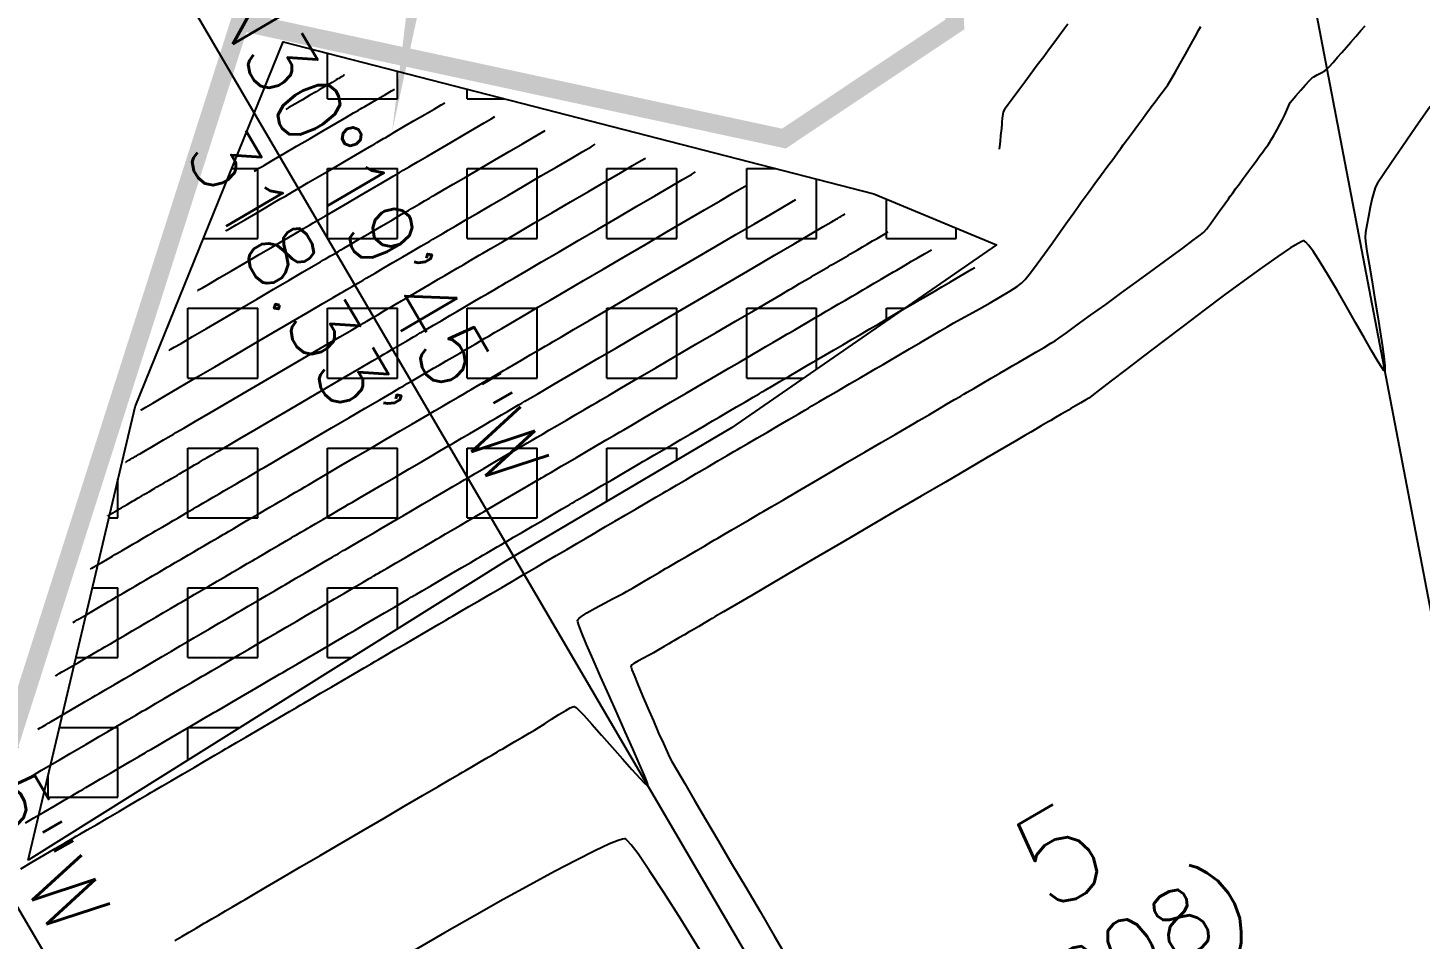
# Model space of a CAD drawing. Header units: feet. Extents: x 23 to 2149517, y -26 to 355304.
# Drawn here: x 2137437.8 to 2137587.3, y 341174.8 to 341272.6 of the extents above; entities that cross this region are included whole.
import ezdxf

# ---------------------------------------------------------------- set-up
doc = ezdxf.new("R2010")
doc.units = ezdxf.units.FT
doc.header["$MEASUREMENT"] = 0
for name, color, linetype in [('A-EC-CURLEX-MATTING', 6, 'Continuous'), ('A-EC-SILT-FENCE', 4, 'SILT_FENCE'), ('A-EC-TXT', 7, 'Continuous'), ('C-TOPO-MAJR-N', 7, 'Continuous'), ('C-TOPO-MINR-N', 2, 'Continuous'), ('xhpc023-pt$0$A-ADDRESS-N', 6, 'Continuous'), ('xhpc023-pt$0$V-LOT-NO', 6, 'Continuous'), ('xhpc023-pt$0$V-PROP-SUBD-N', 7, 'Continuous'), ('xhpc023-pt$0$V-SUBD-TEXT-N', 2, 'Continuous')]:
    doc.layers.add(name, color=color, linetype=linetype)
doc.styles.get("Standard").update_dxf_attribs({"font": 'arial.ttf'})
doc.styles.add('xhpc023-pt$0$L100', font='simplex', dxfattribs={"height": 10})
doc.styles.add('xhpc023-pt$0$L70', font='simplex.shx', dxfattribs={"height": 7})
doc.linetypes.add('SILT_FENCE', pattern='A,0.5,-0.1,["SF",Standard,S=0.1,R=0,X=-0.1,Y=-0.05],-0.1', length=0.7)

# ---------------------------------------------------------------- blocks, each defined once
blk = doc.blocks.new('xhpc023-pt')
at = {"layer": 'xhpc023-pt$0$V-PROP-SUBD-N', "flags": 128}
for points in [[(2137518.561439743, 341574.9149130452), (2137600.893343006, 341144.8745268419)], [(2137551.710368871, 341110.3717389883), (2137390.962518955, 341385.1378512794)], [(2137495.606342474, 341077.5489081834), (2137352.777196661, 341321.6866004607)]]:
    blk.add_lwpolyline(points, dxfattribs=at)
at = {"layer": 'xhpc023-pt$0$A-ADDRESS-N', "insert": (2137554.417244638, 341171.0281645079), "char_height": 7, "width": 77.18520028656349, "attachment_point": 5, "rotation": 30.329137066513166, "style": 'xhpc023-pt$0$L70'}
blk.add_mtext('(2808)', dxfattribs=at)
at = {"layer": 'xhpc023-pt$0$V-LOT-NO', "insert": (2137548.554694894, 341183.8320966163, 572.8), "char_height": 10, "width": 34.01157181197777, "attachment_point": 5, "rotation": 30.329137066419232, "style": 'xhpc023-pt$0$L100'}
blk.add_mtext('5', dxfattribs=at)
at = {"layer": 'xhpc023-pt$0$V-SUBD-TEXT-N', "char_height": 7, "style": 'xhpc023-pt$0$L70'}
for s, insert, attachment_point, rotation in [('N30°19\'45"W', (2137472.57126456, 341249.109693194), 8, 300.3291370663251), ("318.33'", (2137469.5675206, 341247.3523972185), 2, 300.3291370663251), ('N30°19\'45"W', (2137425.426590215, 341200.9726523823), 8, 300.32913706630546)]:
    blk.add_mtext(s, dxfattribs=dict(at, insert=insert, attachment_point=attachment_point, rotation=rotation))

msp = doc.modelspace()

# ---------------------------------------------------------------- block references
at = {"layer": 'A-EC-CURLEX-MATTING'}
msp.add_blockref('xhpc023-pt', (0, 0), dxfattribs=at)

# ---------------------------------------------------------------- next in the draw order: hatches: boundary and pattern name
h = msp.add_hatch(dxfattribs=at)
h.set_pattern_fill('SQUARE', color=256, scale=60)
h.set_pattern_definition([(0, (0, 0), (0, 7.5), [7.5, -7.5]), (90, (0, 0), (-7.5, 4.592425496802575e-16), [7.5, -7.5])])
h.paths.add_polyline_path([(2137437.867995709, 341183.2668764219), (2137449.338750076, 341231.9362686945), (2137465.246269579, 341271.1089279907), (2137528.661091875, 341254.7964049312), (2137541.834070489, 341249.337855543), (2137513.376014432, 341229.6808481764), (2137489.17377446, 341215.3838093079)])

# ---------------------------------------------------------------- next in the draw order: linework, layer by layer
at = {"layer": 'A-EC-CURLEX-MATTING', "elevation": 569.6024340149015}
msp.add_lwpolyline([(2137437.867995709, 341183.2668764219), (2137449.338750076, 341231.9362686945), (2137465.246269579, 341271.1089279907), (2137528.661091875, 341254.7964049312), (2137541.834070489, 341249.337855543), (2137513.376014432, 341229.6808481764), (2137489.17377446, 341215.3838093079), (2137437.867995709, 341183.2668764219)], close=True, dxfattribs=at)
at = {"layer": 'A-EC-SILT-FENCE', "const_width": 2}
msp.add_lwpolyline([(2137248.976618717, 341144.5964798926), (2137292.356052416, 341132.9329123736), (2137292.356052416, 341132.9329123736), (2137330.633848711, 341134.9917909989), (2137433.554386569, 341188.5273212206), (2137460.615833738, 341273.3117653459), (2137518.999645151, 341260.7291873671), (2137537.345599925, 341272.9792755225), (2137536.912802249, 341290.329185467), (2137558.774163058, 341315.2591956157), (2137600.42164692, 341321.0855180783), (2137667.661490071, 341320.361607374), (2137690.904571754, 341279.6458281018)], dxfattribs=at)
at = {"layer": 'A-EC-TXT'}
for points in [[(2137486.224699968, 341317.9117658433, 552), (2137476.940241838, 341261.5049250302, 552), (2137484.224699968, 341321.3758674585, 552), (2137476.940241838, 341261.5049250302, 552)], [(2137486.224699968, 341317.9117658433, 552), (2137476.940241838, 341261.5049250302, 552), (2137489.688801583, 341319.9117658434, 552), (2137476.940241838, 341261.5049250302, 552)]]:
    msp.add_solid(points, dxfattribs=at)
at = {"layer": 'C-TOPO-MAJR-N', "color": 7, "linetype": 'Continuous', "lineweight": -3}
for points, elevation in [([(2137437.074681153, 341182.3332803773), (2137438.275091948, 341183.0355629565), (2137439.542978998, 341183.7773215204), (2137440.765138219, 341184.4923276941), (2137441.828365526, 341185.1143531023), (2137442.619456834, 341185.5771693701), (2137443.025208059, 341185.8145481222), (2137443.421293317, 341186.0462719435), (2137444.188219708, 341186.494950884), (2137445.220032622, 341187.0985977669), (2137446.410777451, 341187.7952254151), (2137447.654499584, 341188.5228466519), (2137448.845244412, 341189.2194743002), (2137449.877057327, 341189.8231211831), (2137450.643983718, 341190.2718001236), (2137451.040068976, 341190.5035239449), (2137451.436154234, 341190.7352477661), (2137452.203080625, 341191.1839267067), (2137453.234893539, 341191.7875735895), (2137454.425638368, 341192.4842012379), (2137455.669360502, 341193.2118224746), (2137456.86010533, 341193.9084501229), (2137457.891918245, 341194.5120970057), (2137458.658844636, 341194.9607759462), (2137459.054929894, 341195.1924997675), (2137459.451015152, 341195.4242235887), (2137460.217941543, 341195.8729025293), (2137461.249754457, 341196.4765494122), (2137462.440499286, 341197.1731770605), (2137463.68422142, 341197.9007982972), (2137464.874966248, 341198.5974259455), (2137465.906779163, 341199.2010728283), (2137466.673705554, 341199.6497517689), (2137467.069790812, 341199.8814755902), (2137467.46587607, 341200.1131994114), (2137468.232802461, 341200.561878352), (2137469.264615375, 341201.1655252348), (2137470.455360204, 341201.8621528831), (2137471.699082337, 341202.5897741199), (2137472.889827166, 341203.2864017682), (2137473.92164008, 341203.890048651), (2137474.688566471, 341204.3387275916), (2137475.08465173, 341204.5704514128), (2137475.480736988, 341204.8021752341), (2137476.247663379, 341205.2508541746), (2137477.279476293, 341205.8545010575), (2137478.470221122, 341206.5511287057), (2137479.713943255, 341207.2787499425), (2137480.904688084, 341207.9753775907), (2137481.936500998, 341208.5790244737), (2137482.703427389, 341209.0277034142), (2137483.099512647, 341209.2594272355), (2137483.479461201, 341209.4817105167), (2137484.206045832, 341209.9067881071), (2137485.185414458, 341210.4797532349), (2137486.323714999, 341211.145699128), (2137487.527095372, 341211.8497190147), (2137488.701703496, 341212.536906123), (2137489.753687291, 341213.1523536809), (2137490.589194674, 341213.6411549165), (2137491.114373565, 341213.9484030581), (2137491.626912978, 341214.2482566605), (2137492.428440229, 341214.7171783232), (2137493.431010688, 341215.3037173412), (2137494.546679724, 341215.9564230093), (2137495.687502709, 341216.6238446223), (2137496.76553501, 341217.2545314752), (2137497.692831999, 341217.7970328627), (2137498.381449044, 341218.1998980798), (2137498.743441516, 341218.4116764213), (2137499.122161426, 341218.6332409029), (2137499.852597066, 341219.0605714702), (2137500.834258228, 341219.634877813), (2137501.966654703, 341220.2973696212), (2137503.149296281, 341220.9892565846), (2137504.281692756, 341221.6517483927), (2137505.263353918, 341222.2260547355), (2137505.993789558, 341222.6533853029), (2137506.372509468, 341222.8749497845), (2137506.751229377, 341223.096514266), (2137507.481665018, 341223.5238448334), (2137508.463326179, 341224.0981511762), (2137509.595722654, 341224.7606429844), (2137510.778364233, 341225.4525299477), (2137511.910760708, 341226.1150217559), (2137512.892421869, 341226.6893280988), (2137513.622857509, 341227.1166586661), (2137514.001577419, 341227.3382231477), (2137514.380297329, 341227.5597876292), (2137515.110732969, 341227.9871181966), (2137516.092394131, 341228.5614245394), (2137517.224790606, 341229.2239163476), (2137518.407432185, 341229.9158033109), (2137519.539828659, 341230.5782951191), (2137520.521489821, 341231.1526014619), (2137521.251925461, 341231.5799320293), (2137521.630645371, 341231.8014965109), (2137522.009365281, 341232.0230609925), (2137522.739800921, 341232.4503915598), (2137523.721462083, 341233.0246979026), (2137524.853858558, 341233.6871897108), (2137526.036500136, 341234.3790766741), (2137527.168896611, 341235.0415684823), (2137528.150557772, 341235.6158748251), (2137528.880993413, 341236.0432053924), (2137529.259713322, 341236.264769874), (2137529.638433232, 341236.4863343557), (2137530.368868873, 341236.9136649229), (2137531.350530034, 341237.4879712658), (2137532.482926509, 341238.150463074), (2137533.665568088, 341238.8423500373), (2137534.797964563, 341239.5048418455), (2137535.779625724, 341240.0791481883), (2137536.510061364, 341240.5064787556), (2137536.888781274, 341240.7280432372), (2137537.256025404, 341240.9339909906), (2137537.957771596, 341241.3222797377), (2137538.902136473, 341241.845831714), (2137539.997236664, 341242.4575691557), (2137541.151188794, 341243.1104142986), (2137542.272109489, 341243.7572893787), (2137543.268115375, 341244.3511166316), (2137544.047323078, 341244.8448182936), (2137544.517849226, 341245.1913166004), (2137544.889671188, 341245.6015208794), (2137545.457080071, 341246.3180949627), (2137546.168995826, 341247.2644316304), (2137546.974338404, 341248.363923663), (2137547.822027757, 341249.539963841), (2137548.660983836, 341250.7159449445), (2137549.440126594, 341251.815259754), (2137550.108375981, 341252.7613010497), (2137550.614651949, 341253.4774616121), (2137550.907874449, 341253.8871342216), (2137551.236165394, 341254.3338864777), (2137551.753224345, 341255.0375222501), (2137552.39358954, 341255.9089583948), (2137553.091799217, 341256.8591117674), (2137553.782391616, 341257.7988992234), (2137554.399904974, 341258.6392376186), (2137554.878877531, 341259.2910438087), (2137555.153847523, 341259.6652346493), (2137555.432541583, 341260.0444933582), (2137555.877225187, 341260.649637685), (2137556.419022609, 341261.3869386197), (2137556.989058125, 341262.1626671519), (2137557.518456011, 341262.8830942715), (2137557.938340542, 341263.4544909684), (2137558.179835994, 341263.7831282323), (2137558.43336652, 341264.1244096688), (2137558.840284633, 341264.6699470465), (2137559.322778319, 341265.3183308715), (2137559.803035561, 341265.9681516499), (2137560.203244345, 341266.517999888), (2137560.445592655, 341266.8664660922), (2137560.656577903, 341267.2240923222), (2137561.04373737, 341267.9047028947), (2137561.547708298, 341268.8013326837), (2137562.109127927, 341269.8070165632), (2137562.668633499, 341270.8147894072), (2137563.166862254, 341271.7176860898), (2137563.544451434, 341272.408741485), (2137563.742038279, 341272.7809904669)], 570), ([(2137452.989468442, 341237.9864762144), (2137453.034822644, 341238.0130100192), (2137453.186084943, 341238.1015037899), (2137453.55447397, 341238.3170243407), (2137454.282094765, 341238.7427081238), (2137455.512271294, 341239.4624047053), (2137457.021810494, 341240.3455382847), (2137458.728302684, 341241.3438962976), (2137460.549338182, 341242.4092661787), (2137462.402507308, 341243.4934353633), (2137464.20540038, 341244.5481912864), (2137465.875607718, 341245.5253213835), (2137467.33071964, 341246.3766130893), (2137468.488326467, 341247.0538538393), (2137469.266018515, 341247.5088310685), (2137469.581386105, 341247.693332212), (2137469.844149804, 341247.8470582273), (2137470.266492481, 341248.094143564), (2137470.742028152, 341248.3723486745), (2137471.16437083, 341248.6194340111), (2137471.427134528, 341248.7731600265), (2137471.742089612, 341248.95741984), (2137472.448816156, 341249.3708797513), (2137473.435959788, 341249.9483935318), (2137474.592166135, 341250.6248149531), (2137475.806080823, 341251.3349977862), (2137476.966349481, 341252.0137958026), (2137477.961617736, 341252.5960627737), (2137478.680531215, 341253.0166524709), (2137479.011735545, 341253.2104186654), (2137479.33311247, 341253.3984354822), (2137479.849664764, 341253.7006367609), (2137480.431275513, 341254.0408995271), (2137480.947827806, 341254.343100806), (2137481.269204732, 341254.5311176227), (2137481.603877048, 341254.7269127115), (2137482.37977928, 341255.1808428355), (2137483.500762443, 341255.8366574544), (2137484.870677554, 341256.638106028), (2137486.393375631, 341257.528938016), (2137487.972707693, 341258.4529028783), (2137489.512524754, 341259.3537500745), (2137490.916677833, 341260.1752290645), (2137492.089017947, 341260.861089308), (2137492.933396113, 341261.3550802649), (2137493.353663348, 341261.6009513948)], 560)]:
    msp.add_lwpolyline(points, dxfattribs=dict(at, elevation=elevation))
at = {"layer": 'C-TOPO-MAJR-N', "color": 7, "linetype": 'Continuous', "lineweight": -3, "extrusion": (-0.5049666273636615, 0.8631388678822018, 0), "elevation": -784826.6579147591}
msp.add_lwpolyline([(-2017208.882386703, 565), (-2017208.900395438, 565), (-2017208.975094019, 565), (-2017209.15419624, 565), (-2017209.435151739, 565), (-2017209.676200713, 565), (-2017209.966125605, 565), (-2017210.614491798, 565), (-2017211.447790613, 565), (-2017212.292513365, 565), (-2017212.975151372, 565), (-2017213.322195954, 565), (-2017213.659720588, 565), (-2017214.321414709, 565), (-2017215.145193574, 565), (-2017215.96897244, 565), (-2017216.630666561, 565), (-2017216.968191195, 565), (-2017217.305715828, 565), (-2017217.96740995, 565), (-2017218.791188816, 565), (-2017219.614967681, 565), (-2017220.276661803, 565), (-2017220.614186437, 565), (-2017220.95171107, 565), (-2017221.613405192, 565), (-2017222.437184057, 565), (-2017223.260962923, 565), (-2017223.922657044, 565), (-2017224.260181678, 565), (-2017224.597706311, 565), (-2017225.259400433, 565), (-2017226.083179298, 565), (-2017226.906958164, 565), (-2017227.568652285, 565), (-2017227.906176918, 565), (-2017228.240767054, 565), (-2017228.896005278, 565), (-2017229.713328246, 565), (-2017230.534172613, 565), (-2017231.199975033, 565), (-2017231.552172159, 565), (-2017231.856860252, 565), (-2017232.346588421, 565), (-2017232.897996614, 565), (-2017233.387724784, 565), (-2017233.692412877, 565), (-2017234.052926502, 565), (-2017234.745656865, 565), (-2017235.615008287, 565), (-2017236.505385091, 565), (-2017237.2611916, 565), (-2017237.726832135, 565), (-2017238.176588894, 565), (-2017239.155115463, 565), (-2017240.545974626, 565), (-2017242.23272917, 565), (-2017244.098941877, 565), (-2017246.028175535, 565), (-2017247.903992926, 565), (-2017249.609956834, 565), (-2017251.029630046, 565), (-2017252.046575346, 565), (-2017252.544355519, 565), (-2017253.04786998, 565), (-2017253.849812197, 565), (-2017254.827239245, 565), (-2017255.857208196, 565), (-2017256.816776127, 565), (-2017257.583000107, 565), (-2017258.032937212, 565), (-2017258.429874134, 565), (-2017259.057533525, 565), (-2017259.823626396, 565), (-2017260.63586376, 565), (-2017261.401956631, 565), (-2017262.029616022, 565), (-2017262.426552944, 565), (-2017262.888034383, 565), (-2017263.684440067, 565), (-2017264.686150125, 565), (-2017265.763544686, 565), (-2017266.787003879, 565), (-2017267.626907834, 565), (-2017268.153636679, 565), (-2017268.611483775, 565), (-2017269.644558206, 565), (-2017271.171261435, 565), (-2017273.109994924, 565), (-2017275.379160135, 565), (-2017277.897158531, 565), (-2017280.582391575, 565), (-2017283.353260729, 565), (-2017286.128167455, 565), (-2017288.825513216, 565), (-2017291.363699474, 565), (-2017293.661127693, 565), (-2017295.636199332, 565), (-2017297.207315858, 565), (-2017298.29287873, 565), (-2017298.811289413, 565)], dxfattribs=at)
at = {"layer": 'C-TOPO-MINR-N', "color": 2, "linetype": 'Continuous', "lineweight": -3}
for points, elevation in [([(2137453.622061377, 341174.6356485533), (2137454.362835482, 341175.0690274854), (2137455.159704266, 341175.5352237802), (2137455.90047837, 341175.9686027124), (2137456.472968436, 341176.3035295568), (2137456.764985104, 341176.4743695885), (2137457.042995627, 341176.6370155324), (2137457.582804687, 341176.9528228386), (2137458.286229073, 341177.36435087), (2137459.055085567, 341177.8141589892), (2137459.791190957, 341178.2448065587), (2137460.396362027, 341178.5988529414), (2137460.772415563, 341178.8188574998), (2137461.161189165, 341179.0463037454), (2137462.061526048, 341179.5730325218), (2137463.394724168, 341180.3530003628), (2137465.082081483, 341181.3401638021), (2137467.044895949, 341182.4884793734), (2137469.204465523, 341183.7519036105), (2137471.482088162, 341185.084393047), (2137473.799061823, 341186.4399042166), (2137476.076684462, 341187.7723936531), (2137478.236254035, 341189.0358178901), (2137480.199068502, 341190.1841334614), (2137481.886425816, 341191.1712969008), (2137483.219623937, 341191.9512647418), (2137484.11996082, 341192.4779935182), (2137484.508734422, 341192.7054397638), (2137484.884787958, 341192.9254443222), (2137485.489959028, 341193.2794907048), (2137486.226064418, 341193.7101382744), (2137486.994920912, 341194.1599463936), (2137487.698345297, 341194.5714744249), (2137488.238154359, 341194.8872817313), (2137488.516164881, 341195.0499276751), (2137488.808181548, 341195.2207677068), (2137489.380671614, 341195.5556945512), (2137490.121445718, 341195.9890734834), (2137490.918314503, 341196.4552697781), (2137491.659088607, 341196.8886487103), (2137492.231578672, 341197.2235755548), (2137492.52359534, 341197.3944155864), (2137492.804587308, 341197.5771623887), (2137493.351353077, 341197.9398716976), (2137494.062727985, 341198.405002018), (2137494.837547373, 341198.8950118538), (2137495.574646578, 341199.3323597095), (2137496.069184759, 341199.5922134832), (2137496.350598045, 341199.708535573), (2137496.483452691, 341199.7393652056), (2137496.531025799, 341199.7389034978), (2137496.567524686, 341199.7245715518), (2137496.68585515, 341199.6378731403), (2137496.966937343, 341199.3751799823), (2137497.507788417, 341198.8121515543), (2137498.392286835, 341197.8410573659), (2137499.432582994, 341196.669715021), (2137500.547466646, 341195.4017975105), (2137501.655727541, 341194.140977825), (2137502.676155431, 341192.9909289556), (2137503.527540067, 341192.055323893), (2137504.032363347, 341191.5309076338), (2137504.280861578, 341191.3031357757), (2137504.374820299, 341191.2425573607), (2137504.398338584, 341191.2421371521), (2137504.404365902, 341191.261676332), (2137504.382708129, 341191.3698708253), (2137504.271322318, 341191.6939923899), (2137503.990598737, 341192.3975473923), (2137503.459506493, 341193.6473952814), (2137502.77006465, 341195.2235549233), (2137501.967122167, 341197.0346887476), (2137501.095528005, 341198.9894591846), (2137500.200131122, 341200.9965286639), (2137499.325780479, 341202.9645596157), (2137498.517325035, 341204.8022144698), (2137497.819613751, 341206.4181556563), (2137497.277495587, 341207.721045605), (2137496.985966603, 341208.4765818255), (2137496.865319017, 341208.8452587202), (2137496.836935433, 341208.9858088696), (2137496.839434457, 341209.0223215087), (2137496.864883845, 341209.0723859259), (2137496.973157554, 341209.1940313336), (2137497.261597047, 341209.4228449352), (2137497.832693504, 341209.7935926794), (2137498.74186261, 341210.3178814313), (2137499.732631383, 341210.8518729297), (2137500.65992978, 341211.3335176512), (2137501.378687761, 341211.7007660727), (2137501.743835283, 341211.8915686707), (2137502.101213108, 341212.1006472817), (2137502.801841798, 341212.5105397333), (2137503.708421005, 341213.0409204896), (2137504.683650386, 341213.6114640139), (2137505.590229593, 341214.1418447701), (2137506.290858283, 341214.5517372218), (2137506.648236108, 341214.7608158328), (2137507.005613934, 341214.9698944438), (2137507.706242624, 341215.3797868955), (2137508.612821831, 341215.9101676517), (2137509.588051212, 341216.4807111759), (2137510.494630419, 341217.0110919321), (2137511.195259109, 341217.4209843838), (2137511.552636934, 341217.6300629948), (2137511.892873665, 341217.8291134615), (2137512.553506465, 341218.2156069098), (2137513.414376085, 341218.7192459478), (2137514.355323275, 341219.2697331835), (2137515.256188784, 341219.7967712249), (2137515.996813362, 341220.23006268), (2137516.45703776, 341220.4993101569), (2137516.860319695, 341220.7352442876), (2137517.714057334, 341221.2347108657), (2137518.936349641, 341221.9497949007), (2137520.445295578, 341222.8325814023), (2137522.158994108, 341223.83515538), (2137523.995544194, 341224.9096018433), (2137525.873044799, 341226.0080058019), (2137527.709594884, 341227.0824522653), (2137529.423293415, 341228.0850262429), (2137530.932239352, 341228.9678127446), (2137532.154531659, 341229.6828967796), (2137533.008269298, 341230.1823633577), (2137533.411551232, 341230.4182974884), (2137533.87177563, 341230.6875449652), (2137534.612400209, 341231.1208364203), (2137535.513265718, 341231.6478744618), (2137536.454212907, 341232.1983616975), (2137537.315082527, 341232.7020007354), (2137537.975715328, 341233.0884941838), (2137538.315952058, 341233.2875446505), (2137538.673329884, 341233.4966232615), (2137539.373958573, 341233.9065157132), (2137540.280537781, 341234.4368964693), (2137541.255767161, 341235.0074399937), (2137542.162346369, 341235.5378207498), (2137542.862975059, 341235.9477132015), (2137543.220352884, 341236.1567918125), (2137543.561697057, 341236.3541527961), (2137544.224913889, 341236.7367041172), (2137545.088736688, 341237.235837867), (2137546.031898761, 341237.7829461365), (2137546.933133418, 341238.3094210169), (2137547.671173965, 341238.7466545992), (2137548.12475371, 341239.0260389746), (2137548.510355579, 341239.2965221697), (2137549.323209397, 341239.8789759386), (2137550.485038969, 341240.7167834676), (2137551.917568103, 341241.7533279432), (2137553.542520606, 341242.9319925517), (2137555.281620283, 341244.1961604796), (2137557.056590941, 341245.4892149135), (2137558.789156387, 341246.7545390396), (2137560.401040427, 341247.9355160444), (2137561.813966868, 341248.9755291144), (2137562.949659516, 341249.817961436), (2137563.729842179, 341250.4061961956), (2137564.076238662, 341250.6836165797), (2137564.3618121, 341251.020954062), (2137564.792526537, 341251.5871451736), (2137565.305521982, 341252.2881002086), (2137565.837938444, 341253.0297294611), (2137566.326915935, 341253.7179432251), (2137566.709594463, 341254.2586517949), (2137566.923114041, 341254.5577654644), (2137567.138256058, 341254.8505398546), (2137567.485625964, 341255.3232555701), (2137567.896093245, 341255.8818368739), (2137568.300527389, 341256.4322080282), (2137568.629797883, 341256.8802932954), (2137568.814774212, 341257.1320169383), (2137569.011027758, 341257.3990870953), (2137569.32816875, 341257.8306660221), (2137569.681996398, 341258.3121697075), (2137569.988309911, 341258.7290141399), (2137570.162908496, 341258.9666153081), (2137570.360130416, 341259.2316348481), (2137570.672110612, 341259.6505767079), (2137570.981848959, 341260.0709589943), (2137571.172345334, 341260.3402998139), (2137571.316423829, 341260.5870688046), (2137571.584365721, 341261.0614121252), (2137571.913481314, 341261.6503698756), (2137572.24108091, 341262.2409821551), (2137572.504474812, 341262.7202890632), (2137572.640973322, 341262.9753306998), (2137572.777783249, 341263.2894763583), (2137572.986443823, 341263.7900328463), (2137573.198995356, 341264.2878300843), (2137573.347478158, 341264.5936979931), (2137573.548661394, 341264.8437249506), (2137573.959227184, 341265.3211744949), (2137574.477290074, 341265.9107927367), (2137575.000964603, 341266.4973257864), (2137575.428365316, 341266.9655197546), (2137575.657606754, 341267.2001207516), (2137575.882725801, 341267.3462123343), (2137576.259695861, 341267.5626916437), (2137576.687256243, 341267.8026570948), (2137577.064146253, 341268.0192071031), (2137577.2891052, 341268.1654400838), (2137577.532246307, 341268.4189975937), (2137577.954523083, 341268.8959911289), (2137578.440935262, 341269.4572240144), (2137578.876482578, 341269.9634995754), (2137579.146164766, 341270.2756211367), (2137579.397899421, 341270.561667804), (2137579.843662016, 341271.0681888663), (2137580.390331, 341271.6893700886), (2137580.944784817, 341272.3193972358), (2137581.413901915, 341272.852456073)], 571), ([(2137549.464025847, 341273.0218749205), (2137549.054169563, 341272.4528618655), (2137548.540299999, 341271.7520972291), (2137547.973446026, 341270.986085035), (2137547.404636516, 341270.2213293071), (2137546.884900343, 341269.5243340688), (2137546.465266377, 341268.9616033441), (2137546.196763492, 341268.5996411564), (2137545.907336175, 341268.2089100438), (2137545.43564711, 341267.5746263587), (2137544.84880246, 341266.7854248479), (2137544.213908392, 341265.9299402573), (2137543.59807107, 341265.0968073333), (2137543.06839666, 341264.3746608223), (2137542.691991327, 341263.8521354704), (2137542.535961237, 341263.6178660241), (2137542.488341217, 341263.3492419106), (2137542.444103168, 341262.911040668), (2137542.410337622, 341262.4911894751), (2137542.394135113, 341262.2776155102), (2137542.379511491, 341262.139422933), (2137542.358133312, 341261.9374000988), (2137542.34350969, 341261.7992075217), (2137542.318294866, 341261.5609285663), (2137542.263448304, 341261.0426310176), (2137542.198028918, 341260.4244207525), (2137542.141095622, 341259.8864036477), (2137542.111707327, 341259.6086855801)], 569), ([(2137588.370275625, 341264.1873503383), (2137586.799721201, 341261.905302677), (2137585.407220394, 341259.8757879681), (2137584.236891031, 341258.1622852311), (2137583.332850941, 341256.8282734858), (2137582.739217951, 341255.9372317519), (2137582.500109891, 341255.5526390491), (2137582.35048862, 341255.0834215201), (2137582.159391486, 341254.3200077677), (2137581.949819751, 341253.3785760793), (2137581.744774678, 341252.375304742), (2137581.56725753, 341251.426372043), (2137581.440269569, 341250.6479562693), (2137581.386812058, 341250.1562357083), (2137581.439194027, 341249.6619305064), (2137581.59172578, 341248.6517068589), (2137581.820256162, 341247.2434586992), (2137582.100634018, 341245.5550799605), (2137582.408708192, 341243.7044645763), (2137582.720327532, 341241.8095064802), (2137583.01134088, 341239.9880996055), (2137583.257597083, 341238.3581378855), (2137583.434944985, 341237.0375152536), (2137583.510979753, 341236.2829660149), (2137583.521482303, 341235.9328032865), (2137583.503431803, 341235.816246454), (2137583.486311266, 341235.7958629882), (2137583.462409109, 341235.800727979), (2137583.381809036, 341235.8773845505), (2137583.184327271, 341236.1481625114), (2137582.793207493, 341236.7677481462), (2137582.131344051, 341237.8886140999), (2137581.31935888, 341239.3047248424), (2137580.402316462, 341240.9200522778), (2137579.425281282, 341242.6385683104), (2137578.433317818, 341244.3642448442), (2137577.471490555, 341246.0010537837), (2137576.584863973, 341247.4529670329), (2137575.818502556, 341248.623956496), (2137575.322287672, 341249.2939520602), (2137575.03344482, 341249.6085522893), (2137574.885966044, 341249.7172879069), (2137574.826833141, 341249.7390516808), (2137574.772652093, 341249.7384134211), (2137574.600602404, 341249.6842950417), (2137574.192290738, 341249.4782309076), (2137573.392581728, 341248.9905677806), (2137572.03654353, 341248.0821190752), (2137570.354362038, 341246.8977334835), (2137568.420886029, 341245.4975617183), (2137566.310964277, 341243.9417544923), (2137564.099445561, 341242.2904625186), (2137561.861178655, 341240.6038365099), (2137559.671012336, 341238.9420271791), (2137557.603795379, 341237.365185239), (2137555.734376561, 341235.9334614024), (2137554.137604658, 341234.7070063822), (2137552.888328445, 341233.7459708914), (2137552.061396698, 341233.1105056426), (2137551.731658195, 341232.8607613487), (2137551.411013038, 341232.6655711504), (2137550.884825621, 341232.3567827986), (2137550.300987413, 341232.01806745), (2137549.807389881, 341231.7330962609), (2137549.551924494, 341231.5855403878), (2137549.283423153, 341231.4284576497), (2137548.763753713, 341231.1244327305), (2137548.160361574, 341230.7714270843), (2137547.640692134, 341230.4674021651), (2137547.372190794, 341230.3103194269), (2137547.117625798, 341230.1613899415), (2137546.625829049, 341229.8736715278), (2137546.043341428, 341229.5328957607), (2137545.516703816, 341229.2247942151), (2137545.192457093, 341229.035098466), (2137544.849489454, 341228.8344503215), (2137543.962686336, 341228.3156392738), (2137542.600027173, 341227.5184356858), (2137540.829491401, 341226.4826099204), (2137538.719058454, 341225.2479323407), (2137536.336707768, 341223.8541733092), (2137533.750418778, 341222.3411031892), (2137531.028170917, 341220.7484923432), (2137528.237943622, 341219.1161111344), (2137525.447716326, 341217.4837299256), (2137522.725468466, 341215.8911190798), (2137520.139179475, 341214.3780489597), (2137517.756828789, 341212.9842899283), (2137515.646395843, 341211.7496123484), (2137513.875860071, 341210.7137865831), (2137512.513200908, 341209.9165829951), (2137511.626397789, 341209.3977719474), (2137511.28343015, 341209.1971238028), (2137510.959183428, 341209.0074280538), (2137510.432545816, 341208.6993265082), (2137509.850058194, 341208.3585507411), (2137509.358261446, 341208.0708323274), (2137509.10369645, 341207.9219028419), (2137508.835195109, 341207.7648201039), (2137508.315525669, 341207.4607951846), (2137507.71213353, 341207.1077895384), (2137507.19246409, 341206.8037646192), (2137506.923962749, 341206.646681881), (2137506.655461408, 341206.489599143), (2137506.135791969, 341206.1855742237), (2137505.532399829, 341205.8325685775), (2137505.012730389, 341205.5285436583), (2137504.744229048, 341205.3714609201), (2137504.469410657, 341205.2292372574), (2137503.937107116, 341204.9549304891), (2137503.324239401, 341204.624213456), (2137502.894829918, 341204.369876588), (2137502.667734324, 341204.210521454), (2137502.582787547, 341204.1283166374), (2137502.564495348, 341204.0962399592), (2137502.564154777, 341204.0722212375), (2137502.5890239, 341203.9685769256), (2137502.685309944, 341203.6851394391), (2137502.910090491, 341203.0992727834), (2137503.316633563, 341202.0990110129), (2137503.824636924, 341200.886965486), (2137504.393323042, 341199.5551874767), (2137504.981914384, 341198.1957282588), (2137505.549633416, 341196.9006391065), (2137506.055702606, 341195.7619712935), (2137506.45934442, 341194.871776094), (2137506.719781326, 341194.3221047818), (2137506.98248224, 341193.848949661), (2137507.538835566, 341192.8827003463), (2137508.350467661, 341191.4877827736), (2137509.379004882, 341189.7286228788), (2137510.586073586, 341187.6696465976), (2137511.93330013, 341185.3752798657), (2137513.38231087, 341182.9099486189), (2137514.894732165, 341180.338078793), (2137516.432190371, 341177.7240963238), (2137517.956311845, 341175.1324271471), (2137519.428722944, 341172.6274971986)], 572), ([(2137448.299259472, 341225.9740418434), (2137448.304491224, 341225.9771026028), (2137448.330860531, 341225.9925295756), (2137448.348526468, 341226.0028647708), (2137448.457640916, 341226.0667005647), (2137448.574810246, 341226.1352487478), (2137448.687952135, 341226.2014407362), (2137448.801094024, 341226.2676327247), (2137448.914235912, 341226.3338247132), (2137449.027377801, 341226.4000167017), (2137449.140519691, 341226.4662086902), (2137449.253661579, 341226.5324006787), (2137449.366803468, 341226.5985926673), (2137449.479945357, 341226.6647846557), (2137449.588637989, 341226.7283736726), (2137449.706229135, 341226.7971686327), (2137449.926355685, 341226.9259504146), (2137450.46049718, 341227.2384419959), (2137451.154890444, 341227.6446865036), (2137451.855772296, 341228.0547270643), (2137452.40937956, 341228.3786068046), (2137452.661949054, 341228.5263688514), (2137452.882263734, 341228.655260696), (2137453.204340339, 341228.8436868494), (2137453.424655018, 341228.972578694), (2137453.736041161, 341229.1547505507), (2137454.569193333, 341229.642173905), (2137455.837911574, 341230.3844187443), (2137457.45599592, 341231.3310550559), (2137459.33724641, 341232.4316528272), (2137461.395463082, 341233.6357820458), (2137463.544445975, 341234.893012699), (2137465.697995126, 341236.152914774), (2137467.769910573, 341237.3650582585), (2137469.673992356, 341238.4790131398), (2137471.324040512, 341239.4443494054), (2137472.633855078, 341240.2106370425), (2137473.517236094, 341240.7274460386), (2137473.887983597, 341240.9443463812), (2137474.221473766, 341241.1394498721), (2137474.755258198, 341241.4517325588), (2137475.389189761, 341241.8226048433), (2137476.023121324, 341242.1934771278), (2137476.556905756, 341242.5057598145), (2137476.890395926, 341242.7008633055), (2137477.247735247, 341242.9099193896), (2137477.944779289, 341243.3177146965), (2137478.868978661, 341243.8584038691), (2137479.907783971, 341244.4661415502), (2137480.948645825, 341245.0750823827), (2137481.879014833, 341245.6193810093), (2137482.586341602, 341246.033192073), (2137482.958076739, 341246.2506702166), (2137483.328152111, 341246.4671773389), (2137483.920494824, 341246.8137186821), (2137484.623971209, 341247.2252771358), (2137485.327447594, 341247.6368355895), (2137485.919790308, 341247.9833769328), (2137486.289865679, 341248.1998840551), (2137486.664640008, 341248.4191402324), (2137487.525900407, 341248.9230078901), (2137488.786295199, 341249.6603832209), (2137490.358472706, 341250.5801624175), (2137492.15508125, 341251.6312416724), (2137494.088769152, 341252.7625171782), (2137496.072184734, 341253.9228851276), (2137498.017976318, 341255.0612417131), (2137499.838792223, 341256.1264831275), (2137501.447280775, 341257.0675055632), (2137502.756090293, 341257.833205213), (2137503.677869099, 341258.3724782694), (2137504.125265515, 341258.6342209251)], 562), ([(2137437.594549651, 341187.2716702464), (2137438.489684041, 341187.7953553807), (2137439.543551373, 341188.4119048743), (2137440.65686668, 341189.0632335261), (2137441.730344995, 341189.6912561355), (2137442.664701353, 341190.2378875015), (2137443.360650788, 341190.6450424234), (2137443.718908332, 341190.8546357004), (2137444.068449884, 341191.0591298148), (2137444.742609337, 341191.4535368301), (2137445.648638718, 341191.9835959178), (2137446.693790057, 341192.5950462488), (2137447.785315382, 341193.2336269941), (2137448.830466721, 341193.8450773249), (2137449.736496103, 341194.3751364126), (2137450.410655555, 341194.769543428), (2137450.760197107, 341194.9740375424), (2137451.109738659, 341195.1785316567), (2137451.783898111, 341195.5729386722), (2137452.689927493, 341196.1029977597), (2137453.735078832, 341196.7144480906), (2137454.826604157, 341197.353028836), (2137455.871755497, 341197.9644791669), (2137456.777784878, 341198.4945382545), (2137457.45194433, 341198.8889452699), (2137457.801485882, 341199.0934393843), (2137458.151027434, 341199.2979334986), (2137458.825186886, 341199.692340514), (2137459.731216268, 341200.2223996017), (2137460.776367608, 341200.8338499326), (2137461.867892932, 341201.472430678), (2137462.913044272, 341202.0838810088), (2137463.819073653, 341202.6139400965), (2137464.493233106, 341203.0083471119), (2137464.842774658, 341203.2128412263), (2137465.192316209, 341203.4173353406), (2137465.866475662, 341203.811742356), (2137466.772505044, 341204.3418014437), (2137467.817656383, 341204.9532517745), (2137468.909181708, 341205.5918325199), (2137469.954333047, 341206.2032828508), (2137470.860362429, 341206.7333419384), (2137471.534521881, 341207.1277489538), (2137471.884063433, 341207.3322430682), (2137472.24742349, 341207.5448214947), (2137472.956129205, 341207.9594392902), (2137473.907068729, 341208.515772392), (2137474.99713021, 341209.1534967371), (2137476.123201798, 341209.8122882626), (2137477.182171642, 341210.4318229056), (2137478.070927892, 341210.9517766031), (2137478.686358698, 341211.3118252922), (2137478.925352208, 341211.4516449101), (2137479.032075591, 341211.5140818469), (2137479.188093814, 341211.6053580007), (2137479.294817198, 341211.6677949374), (2137479.540331927, 341211.8114296985), (2137480.172479688, 341212.1812583951), (2137481.083878573, 341212.7144588314), (2137482.167146678, 341213.3482088116), (2137483.314902093, 341214.0196861397), (2137484.419762914, 341214.6660686197), (2137485.374347235, 341215.2245340558), (2137486.071273148, 341215.6322602521), (2137486.403158747, 341215.8264250126), (2137486.687276906, 341215.992644139), (2137487.142036488, 341216.2586945058), (2137487.682116783, 341216.574660493), (2137488.222197077, 341216.8906264802), (2137488.67695666, 341217.1566768471), (2137488.961074819, 341217.3228959735), (2137489.289279103, 341217.5149070357), (2137489.97664614, 341217.9170409535), (2137490.918021624, 341218.4677787562), (2137492.008251248, 341219.1056014728), (2137493.14218071, 341219.7689901323), (2137494.214655703, 341220.3964257638), (2137495.120521922, 341220.9263893965), (2137495.754625062, 341221.2973620595), (2137496.011810817, 341221.4478247818), (2137496.23089904, 341221.5759991062), (2137496.551182696, 341221.7633763214), (2137496.770270919, 341221.8915506457), (2137497.009342561, 341222.031415974), (2137497.598414566, 341222.3760438378), (2137498.446299438, 341222.8720863405), (2137499.461809677, 341223.4661955857), (2137500.553757788, 341224.1050236766), (2137501.630956273, 341224.7352227169), (2137502.602217633, 341225.30344481), (2137503.376354373, 341225.7563420594), (2137503.862178994, 341226.0405665683), (2137504.323186569, 341226.3102722315), (2137505.034779083, 341226.7265789063), (2137505.923629405, 341227.24658764), (2137506.916410406, 341227.8273994804), (2137507.939794956, 341228.4261154747), (2137508.920455927, 341228.9998366707), (2137509.785066189, 341229.5056641158), (2137510.460298612, 341229.9006988575), (2137510.872826067, 341230.1420419434), (2137511.326618726, 341230.4075266269), (2137512.047077733, 341230.8290205119), (2137512.939297132, 341231.351000275), (2137513.908370974, 341231.9179425925), (2137514.859393305, 341232.4743241407), (2137515.697458174, 341232.964621596), (2137516.327659626, 341233.3333116348), (2137516.655091712, 341233.5248709335), (2137516.99831887, 341233.7256709053), (2137517.666879783, 341234.1168025787), (2137518.552329866, 341234.6348220534), (2137519.546224535, 341235.2162854286), (2137520.540119204, 341235.7977488037), (2137521.425569288, 341236.3157682784), (2137522.0941302, 341236.7068999519), (2137522.437357358, 341236.9076999236), (2137522.780584515, 341237.1084998954), (2137523.449145428, 341237.4996315688), (2137524.334595512, 341238.0176510434), (2137525.32849018, 341238.5991144186), (2137526.322384849, 341239.1805777938), (2137527.207834932, 341239.6985972684), (2137527.876395845, 341240.0897289419), (2137528.219623003, 341240.2905289137), (2137528.548709349, 341240.4830560131), (2137529.182928293, 341240.8540964251), (2137530.025955943, 341241.3472972827), (2137530.98146841, 341241.9063057187), (2137531.953141805, 341242.474768866), (2137532.844652236, 341242.9963338573), (2137533.559675814, 341243.4146478256), (2137534.001888649, 341243.6733579038), (2137534.43191784, 341243.9249401218), (2137535.114649033, 341244.324361908), (2137535.960146155, 341244.8190074931), (2137536.878473131, 341245.3562611074), (2137537.779693888, 341245.8835069814), (2137538.573872353, 341246.3481293457), (2137539.171072453, 341246.6975124307), (2137539.481358113, 341246.879040467)], 569), ([(2137509.935726786, 341173.6737899439), (2137507.915219125, 341176.9276248413), (2137506.113190678, 341179.7680501727), (2137504.572531896, 341182.1217533431), (2137503.336133229, 341183.9154217574), (2137502.594903958, 341184.8978654005), (2137502.197995501, 341185.3461119661), (2137502.014257428, 341185.4987235143), (2137501.947678033, 341185.5294039374), (2137501.878106638, 341185.5373324896), (2137501.67076007, 341185.5104823905), (2137501.196015134, 341185.3674083222), (2137500.276397937, 341184.9958650311), (2137498.706936964, 341184.264714595), (2137496.723643813, 341183.268077828), (2137494.383054815, 341182.0390304735), (2137491.741706298, 341180.6106482746), (2137488.856134592, 341179.0160069747), (2137485.782876026, 341177.288182317), (2137482.57846693, 341175.4602500449), (2137479.299443633, 341173.5652859016)], 572)]:
    msp.add_lwpolyline(points, dxfattribs=dict(at, elevation=elevation))
at = {"layer": 'C-TOPO-MINR-N', "color": 2, "linetype": 'Continuous', "lineweight": -3, "extrusion": (-0.5049666277047223, 0.8631388676826692, 0), "elevation": -784790.6587118782}
msp.add_lwpolyline([(-2017263.714180522, 556), (-2017263.697828697, 556), (-2017263.627334661, 556), (-2017263.459010146, 556), (-2017263.207054025, 556), (-2017263.039229827, 556), (-2017262.976186854, 556), (-2017262.913143881, 556), (-2017262.698840307, 556), (-2017262.181902929, 556), (-2017261.539845449, 556), (-2017260.950181571, 556), (-2017260.590424993, 556), (-2017260.194429907, 556), (-2017259.437162125, 556), (-2017258.500618623, 556), (-2017257.566796376, 556), (-2017256.817692361, 556), (-2017256.435303554, 556)], dxfattribs=at)
at = {"layer": 'C-TOPO-MINR-N', "color": 2, "linetype": 'Continuous', "lineweight": -3, "extrusion": (-0.5049666276345797, 0.8631388677237051, 0), "elevation": -784794.6585479451}
msp.add_lwpolyline([(-2017250.153947096, 557), (-2017250.172662094, 557), (-2017250.248617008, 557), (-2017250.435724077, 557), (-2017250.75700765, 557), (-2017251.135191373, 557), (-2017251.307392909, 557), (-2017251.371549772, 557), (-2017251.435706635, 557), (-2017251.754470588, 557), (-2017252.61669908, 557), (-2017253.887224254, 557), (-2017255.430878253, 557), (-2017257.112493219, 557), (-2017258.796901294, 557), (-2017260.348934622, 557), (-2017261.633425344, 557), (-2017262.515205602, 557), (-2017262.85910754, 557), (-2017263.075295308, 557), (-2017263.391338805, 557), (-2017263.607526573, 557), (-2017263.920379087, 557), (-2017264.631225275, 557), (-2017265.548032228, 557), (-2017266.478767039, 557), (-2017267.231396802, 557), (-2017267.613888605, 557)], dxfattribs=at)
at = {"layer": 'C-TOPO-MINR-N', "color": 2, "linetype": 'Continuous', "lineweight": -3, "extrusion": (-0.5049666275498788, 0.8631388677732583, 0), "elevation": -784798.6583499874}
msp.add_lwpolyline([(-2017244.285506462, 558.0000000000003), (-2017244.33262077, 558.0000000000003), (-2017244.490910144, 558.0000000000003), (-2017244.870777041, 558.0000000000003), (-2017245.593527538, 558.0000000000003), (-2017246.73821418, 558.0000000000003), (-2017248.013139927, 558.0000000000003), (-2017249.270646052, 558.0000000000003), (-2017250.363073832, 558.0000000000003), (-2017251.142764542, 558.0000000000003), (-2017251.462059457, 558.0000000000003), (-2017251.692669444, 558.0000000000003), (-2017252.029796693, 558.0000000000003), (-2017252.26040668, 558.0000000000003), (-2017252.576568468, 558.0000000000003), (-2017253.380359588, 558.0000000000003), (-2017254.55044454, 558.0000000000003), (-2017255.965487822, 558.0000000000003), (-2017257.504153934, 558.0000000000003), (-2017259.045107377, 558.0000000000003), (-2017260.467012649, 558.0000000000003), (-2017261.64853425, 558.0000000000003), (-2017262.46833668, 558.0000000000003), (-2017262.805084437, 558.0000000000003), (-2017263.070616258, 558.0000000000003), (-2017263.490460498, 558.0000000000003), (-2017263.910304739, 558.0000000000003), (-2017264.175836559, 558.0000000000003), (-2017264.523508979, 558.0000000000003), (-2017265.330668516, 558.0000000000003), (-2017266.44893579, 558.0000000000003), (-2017267.729931422, 558.0000000000003), (-2017269.025276031, 558.0000000000003), (-2017270.186590239, 558.0000000000003), (-2017271.065494665, 558.0000000000003), (-2017271.513609928, 558.0000000000003)], dxfattribs=at)
at = {"layer": 'C-TOPO-MINR-N', "color": 2, "linetype": 'Continuous', "lineweight": -3, "extrusion": (0.5049666274868481, -0.8631388678101333, 0), "elevation": 784802.6582026747}
msp.add_lwpolyline([(2017238.417046121, 559), (2017238.467993619, 559), (2017238.635211687, 559), (2017239.036562449, 559), (2017239.816879054, 559), (2017241.109613623, 559), (2017242.65551563, 559), (2017244.348051604, 559), (2017246.080688072, 559), (2017247.746891562, 559), (2017249.240128601, 559), (2017250.453865719, 559), (2017251.281569443, 559), (2017251.616706301, 559), (2017251.90115, 559), (2017252.350896659, 559), (2017252.800643319, 559), (2017253.085087019, 559), (2017253.459339867, 559), (2017254.353222212, 559), (2017255.619008067, 559), (2017257.108971446, 559), (2017258.67538636, 559), (2017260.170526822, 559), (2017261.446666847, 559), (2017262.356080445, 559), (2017262.75104163, 559), (2017263.034780429, 559), (2017263.490836592, 559), (2017264.004331877, 559), (2017264.460388039, 559), (2017264.744126839, 559), (2017265.089736988, 559), (2017265.892951626, 559), (2017267.042278098, 559), (2017268.426223747, 559), (2017269.933295914, 559), (2017271.452001944, 559), (2017272.870849179, 559), (2017274.078344962, 559), (2017274.962996637, 559), (2017275.413311546, 559)], dxfattribs=at)
at = {"layer": 'C-TOPO-MINR-N', "color": 2, "linetype": 'Continuous', "lineweight": -3, "extrusion": (0.5049666274141342, -0.8631388678526735, 0), "elevation": 784810.6580327288}
msp.add_lwpolyline([(2017226.680076939, 561), (2017226.732356334, 561), (2017226.907436385, 561), (2017227.336470589, 561), (2017228.191466647, 561), (2017229.655619406, 561), (2017231.482199444, 561), (2017233.588798269, 561), (2017235.89300739, 561), (2017238.312418313, 561), (2017240.764622546, 561), (2017243.167211596, 561), (2017245.437776971, 561), (2017247.493910178, 561), (2017249.253202726, 561), (2017250.633246122, 561), (2017251.551631872, 561), (2017251.925951485, 561), (2017252.325766595, 561), (2017252.968393352, 561), (2017253.691957327, 561), (2017254.334584086, 561), (2017254.734399195, 561), (2017255.08993641, 561), (2017255.833627277, 561), (2017256.855175867, 561), (2017258.04428625, 561), (2017259.290662496, 561), (2017260.484008675, 561), (2017261.514028858, 561), (2017262.270427113, 561), (2017262.642907513, 561), (2017263.00253775, 561), (2017263.578161979, 561), (2017264.261783205, 561), (2017264.945404431, 561), (2017265.521028661, 561), (2017265.880658897, 561), (2017266.296377514, 561), (2017267.256435454, 561), (2017268.653637209, 561), (2017270.380787274, 561), (2017272.330690145, 561), (2017274.396150314, 561), (2017276.469972276, 561), (2017278.444960525, 561), (2017280.213919556, 561), (2017281.669653862, 561), (2017282.704967939, 561), (2017283.21266628, 561)], dxfattribs=at)
at = {"layer": 'C-TOPO-MINR-N', "color": 2, "linetype": 'Continuous', "lineweight": -3, "extrusion": (0.5049666273600177, -0.8631388678843336, 0), "elevation": 784818.6579062472}
msp.add_lwpolyline([(2017217.91710578, 563), (2017217.929042716, 563), (2017217.983633925, 563), (2017218.102675198, 563), (2017218.219763034, 563), (2017218.439405862, 563), (2017218.89383912, 563), (2017219.358761241, 563), (2017219.609870657, 563), (2017219.853113426, 563), (2017220.304924468, 563), (2017220.75673551, 563), (2017220.99997828, 563), (2017221.243221049, 563), (2017221.695032091, 563), (2017222.146843133, 563), (2017222.390085903, 563), (2017222.633328673, 563), (2017223.085139715, 563), (2017223.536950757, 563), (2017223.780193526, 563), (2017224.023436296, 563), (2017224.475247338, 563), (2017224.92705838, 563), (2017225.17030115, 563), (2017225.400524692, 563), (2017225.830637023, 563), (2017226.278108323, 563), (2017226.560408772, 563), (2017226.828763553, 563), (2017227.362287779, 563), (2017228.031414783, 563), (2017228.706577896, 563), (2017229.25821045, 563), (2017229.556745776, 563), (2017229.832059052, 563), (2017230.274572789, 563), (2017230.772820011, 563), (2017231.215333747, 563), (2017231.490647024, 563), (2017231.881605637, 563), (2017232.864478693, 563), (2017234.332597466, 563), (2017236.17929323, 563), (2017238.297897257, 563), (2017240.58174082, 563), (2017242.924155193, 563), (2017245.218471651, 563), (2017247.358021466, 563), (2017249.236135911, 563), (2017250.74614626, 563), (2017251.781383785, 563), (2017252.235179762, 563), (2017252.695972191, 563), (2017253.433516645, 563), (2017254.309437112, 563), (2017255.18535758, 563), (2017255.922902034, 563), (2017256.383694463, 563), (2017256.78216072, 563), (2017257.493957219, 563), (2017258.415335481, 563), (2017259.442547029, 563), (2017260.471843381, 563), (2017261.399476062, 563), (2017262.12169659, 563), (2017262.534756489, 563), (2017262.939716125, 563), (2017263.580061491, 563), (2017264.361638294, 563), (2017265.190292242, 563), (2017265.971869046, 563), (2017266.612214411, 563), (2017267.017174048, 563), (2017267.463345219, 563), (2017268.482916353, 563), (2017269.981296892, 563), (2017271.863896279, 563), (2017274.036123955, 563), (2017276.403389364, 563), (2017278.871101948, 563), (2017281.34467115, 563), (2017283.729506412, 563), (2017285.931017176, 563), (2017287.854612885, 563), (2017289.405702981, 563), (2017290.489696908, 563), (2017291.012004106, 563)], dxfattribs=at)
at = {"layer": 'C-TOPO-MINR-N', "color": 2, "linetype": 'Continuous', "lineweight": -3, "extrusion": (0.5049666273632506, -0.8631388678824422, 0), "elevation": 784822.6579138006}
msp.add_lwpolyline([(2017213.399744958, 564), (2017213.412182418, 564), (2017213.463771862, 564), (2017213.587466102, 564), (2017213.781503764, 564), (2017213.94798059, 564), (2017214.22180012, 564), (2017214.817583248, 564), (2017215.528261753, 564), (2017216.146767418, 564), (2017216.466032023, 564), (2017216.776207612, 564), (2017217.376535247, 564), (2017218.07358023, 564), (2017218.673907864, 564), (2017218.984083455, 564), (2017219.294259045, 564), (2017219.894586679, 564), (2017220.591631662, 564), (2017221.191959297, 564), (2017221.502134887, 564), (2017221.812310477, 564), (2017222.412638111, 564), (2017223.109683094, 564), (2017223.710010729, 564), (2017224.020186319, 564), (2017224.330361909, 564), (2017224.930689543, 564), (2017225.627734526, 564), (2017226.228062161, 564), (2017226.538237751, 564), (2017226.832313927, 564), (2017227.400442735, 564), (2017228.073338597, 564), (2017228.681715938, 564), (2017229.056289183, 564), (2017229.41934531, 564), (2017230.006697914, 564), (2017230.669351341, 564), (2017231.258309935, 564), (2017231.624578043, 564), (2017231.936806828, 564), (2017232.461960777, 564), (2017233.095885394, 564), (2017233.734426183, 564), (2017234.273428649, 564), (2017234.608738296, 564), (2017235.029839839, 564), (2017236.019297327, 564), (2017237.464457655, 564), (2017239.252667721, 564), (2017241.27127442, 564), (2017243.407624649, 564), (2017245.549065304, 564), (2017247.582943283, 564), (2017249.396605482, 564), (2017250.877398796, 564), (2017251.912670122, 564), (2017252.389766358, 564), (2017252.825093389, 564), (2017253.513457417, 564), (2017254.353643643, 564), (2017255.244437268, 564), (2017256.084623496, 564), (2017256.772987524, 564), (2017257.208314555, 564), (2017257.666778098, 564), (2017258.415301346, 564), (2017259.338794021, 564), (2017260.322165845, 564), (2017261.25032654, 564), (2017262.008185828, 564), (2017262.480653434, 564), (2017262.941837145, 564), (2017263.671087238, 564), (2017264.561177158, 564), (2017265.504880355, 564), (2017266.394970276, 564), (2017267.124220368, 564), (2017267.58540408, 564), (2017268.039012978, 564), (2017269.069220154, 564), (2017270.588068001, 564), (2017272.50759891, 564), (2017274.739855276, 564), (2017277.196879492, 564), (2017279.790713949, 564), (2017282.433401041, 564), (2017285.036983162, 564), (2017287.513502703, 564), (2017289.775002058, 564), (2017291.73352362, 564), (2017293.301109782, 564), (2017294.389802937, 564), (2017294.911645476, 564)], dxfattribs=at)
at = {"layer": 'C-TOPO-MINR-N', "color": 2, "linetype": 'Continuous', "lineweight": -3, "extrusion": (0.5049666274193624, -0.8631388678496148, 0), "elevation": 784830.6580449396}
msp.add_lwpolyline([(2017204.364978172, 566), (2017204.380898468, 566), (2017204.442684161, 566), (2017204.593848011, 566), (2017204.858715543, 566), (2017205.193292705, 566), (2017205.404370562, 566), (2017205.695723702, 566), (2017206.355735736, 566), (2017207.24133896, 566), (2017208.209465666, 566), (2017209.117048147, 566), (2017209.821018698, 566), (2017210.178309612, 566), (2017210.526180844, 566), (2017211.208172137, 566), (2017212.090635466, 566), (2017213.039922808, 566), (2017213.922386137, 566), (2017214.60437743, 566), (2017214.952248662, 566), (2017215.300119894, 566), (2017215.982111186, 566), (2017216.864574516, 566), (2017217.813861858, 566), (2017218.696325187, 566), (2017219.37831648, 566), (2017219.726187712, 566), (2017220.074058943, 566), (2017220.756050237, 566), (2017221.638513566, 566), (2017222.587800907, 566), (2017223.470264237, 566), (2017224.15225553, 566), (2017224.500126762, 566), (2017224.847997994, 566), (2017225.529989287, 566), (2017226.412452616, 566), (2017227.361739958, 566), (2017228.244203287, 566), (2017228.92619458, 566), (2017229.274065812, 566), (2017229.626653794, 566), (2017230.319650837, 566), (2017231.214692166, 566), (2017232.173413007, 566), (2017233.057448586, 566), (2017233.728434129, 566), (2017234.048004861, 566), (2017234.379677966, 566), (2017234.904101148, 566), (2017235.428524331, 566), (2017235.760197435, 566), (2017236.078123907, 566), (2017236.749500586, 566), (2017237.643948576, 566), (2017238.631088979, 566), (2017239.580542899, 566), (2017240.361931437, 566), (2017240.844875699, 566), (2017241.319218211, 566), (2017242.259017392, 566), (2017243.548981937, 566), (2017245.073820542, 566), (2017246.718241904, 566), (2017248.366954717, 566), (2017249.904667678, 566), (2017251.216089482, 566), (2017252.185928827, 566), (2017252.698894407, 566), (2017253.179843284, 566), (2017253.94141538, 566), (2017254.884567374, 566), (2017255.910255945, 566), (2017256.919437773, 566), (2017257.813069538, 566), (2017258.492107918, 566), (2017258.857509595, 566), (2017259.247923035, 566), (2017259.872818864, 566), (2017260.614955888, 566), (2017261.357092913, 566), (2017261.981988742, 566), (2017262.372402181, 566), (2017262.744959962, 566), (2017263.44308104, 566), (2017264.364143671, 566), (2017265.405526106, 566), (2017266.464606603, 566), (2017267.438763415, 566), (2017268.225374796, 566), (2017268.721819003, 566), (2017269.225715603, 566), (2017270.359366572, 566), (2017272.031443712, 566), (2017274.150618832, 566), (2017276.625563734, 566), (2017279.364950225, 566), (2017282.27745011, 566), (2017285.271735194, 566), (2017288.256477282, 566), (2017291.14034818, 566), (2017293.832019693, 566), (2017296.240163625, 566), (2017298.273451784, 566), (2017299.840555972, 566), (2017300.850147996, 566), (2017301.210899662, 566), (2017301.356892596, 566), (2017301.491108022, 566), (2017301.631212202, 566), (2017301.771316383, 566), (2017301.911420562, 566), (2017302.051524743, 566), (2017302.186941362, 566), (2017302.331733103, 566), (2017302.469788695, 566), (2017302.597267973, 566)], dxfattribs=at)
at = {"layer": 'C-TOPO-MINR-N', "color": 2, "linetype": 'Continuous', "lineweight": -3, "extrusion": (0.5049666274315989, -0.863138867842456, 0), "elevation": 784834.6580735379}
msp.add_lwpolyline([(2017199.847609165, 567), (2017199.867290966, 567), (2017199.943674832, 567), (2017200.130554331, 567), (2017200.458002403, 567), (2017200.871630479, 567), (2017201.132579932, 567), (2017201.492771397, 567), (2017202.308725199, 567), (2017203.403570866, 567), (2017204.600437928, 567), (2017205.722455917, 567), (2017206.592754361, 567), (2017207.034462791, 567), (2017207.46452594, 567), (2017208.307652063, 567), (2017209.39861597, 567), (2017210.572192471, 567), (2017211.663156378, 567), (2017212.506282501, 567), (2017212.936345649, 567), (2017213.366408798, 567), (2017214.209534921, 567), (2017215.300498829, 567), (2017216.47407533, 567), (2017217.565039237, 567), (2017218.408165359, 567), (2017218.838228509, 567), (2017219.268291658, 567), (2017220.11141778, 567), (2017221.202381687, 567), (2017222.375958189, 567), (2017223.466922096, 567), (2017224.310048218, 567), (2017224.740111368, 567), (2017225.170174517, 567), (2017226.01330064, 567), (2017227.104264546, 567), (2017228.277841049, 567), (2017229.368804955, 567), (2017230.211931078, 567), (2017230.641994226, 567), (2017231.083708432, 567), (2017231.954020354, 567), (2017233.076053746, 567), (2017234.272932361, 567), (2017235.367779953, 567), (2017236.183720277, 567), (2017236.543877085, 567), (2017236.792631913, 567), (2017237.185949301, 567), (2017237.579266687, 567), (2017237.828021515, 567), (2017238.107224708, 567), (2017238.743851312, 567), (2017239.628855899, 567), (2017240.653193048, 567), (2017241.707817335, 567), (2017242.683683336, 567), (2017243.471745627, 567), (2017243.962958785, 567), (2017244.453123896, 567), (2017245.309696724, 567), (2017246.428967152, 567), (2017247.707225064, 567), (2017249.040760344, 567), (2017250.325862875, 567), (2017251.458822541, 567), (2017252.335929227, 567), (2017252.853472815, 567), (2017253.393636976, 567), (2017254.2547978, 567), (2017255.321230802, 567), (2017256.477211496, 567), (2017257.607015398, 567), (2017258.594918022, 567), (2017259.325194884, 567), (2017259.682121499, 567), (2017260.057410799, 567), (2017260.660616982, 567), (2017261.339795458, 567), (2017261.94300164, 567), (2017262.318290939, 567), (2017262.680584633, 567), (2017263.425173518, 567), (2017264.433649292, 567), (2017265.58760365, 567), (2017266.768628287, 567), (2017267.858314903, 567), (2017268.738255191, 567), (2017269.290040848, 567), (2017269.812242313, 567), (2017270.915289794, 567), (2017272.500828898, 567), (2017274.470505242, 567), (2017276.725964435, 567), (2017279.16885209, 567), (2017281.700813818, 567), (2017284.223495231, 567), (2017286.638541938, 567), (2017288.847599557, 567), (2017290.752313693, 567), (2017292.254329962, 567), (2017293.255293975, 567), (2017293.656851343, 567), (2017294.016815656, 567), (2017294.601465348, 567), (2017295.24811724, 567), (2017295.794088152, 567), (2017296.076694906, 567), (2017296.374773172, 567), (2017296.951687108, 567), (2017297.621546267, 567), (2017298.198460203, 567), (2017298.496538469, 567), (2017298.794616735, 567), (2017299.371530671, 567), (2017300.04138983, 567), (2017300.618303767, 567), (2017300.916382033, 567), (2017301.20060916, 567), (2017301.749820819, 567), (2017302.39890327, 567), (2017302.982742777, 567), (2017303.336225596, 567), (2017303.67733989, 567), (2017304.231373608, 567), (2017304.844162696, 567), (2017305.361543101, 567), (2017305.62935077, 567)], dxfattribs=at)
at = {"layer": 'C-TOPO-MINR-N', "color": 2, "linetype": 'Continuous', "lineweight": -3, "extrusion": (0.504966627417478, -0.8631388678507173, 0), "elevation": 784838.6580405335}
msp.add_lwpolyline([(2017195.330264122, 568), (2017195.353707428, 568), (2017195.444689469, 568), (2017195.667284615, 568), (2017196.05731323, 568), (2017196.549992217, 568), (2017196.860813268, 568), (2017197.202205915, 568), (2017197.97939226, 568), (2017199.051237695, 568), (2017200.276607611, 568), (2017201.5143674, 568), (2017202.623382457, 568), (2017203.462518171, 568), (2017203.890639935, 568), (2017204.307920561, 568), (2017205.120727793, 568), (2017206.19721943, 568), (2017207.405553269, 568), (2017208.613887108, 568), (2017209.690378746, 568), (2017210.503185978, 568), (2017210.920466603, 568), (2017211.337747229, 568), (2017212.150554461, 568), (2017213.227046098, 568), (2017214.435379937, 568), (2017215.643713776, 568), (2017216.720205414, 568), (2017217.533012646, 568), (2017217.950293271, 568), (2017218.367573897, 568), (2017219.180381129, 568), (2017220.256872767, 568), (2017221.465206606, 568), (2017222.673540445, 568), (2017223.750032082, 568), (2017224.562839314, 568), (2017224.980119939, 568), (2017225.397400565, 568), (2017226.210207797, 568), (2017227.286699434, 568), (2017228.495033273, 568), (2017229.703367113, 568), (2017230.779858749, 568), (2017231.592665982, 568), (2017232.009946607, 568), (2017232.441753097, 568), (2017233.289837431, 568), (2017234.409906664, 568), (2017235.657667852, 568), (2017236.888828051, 568), (2017237.959094318, 568), (2017238.724173706, 568), (2017239.039773274, 568), (2017239.287064614, 568), (2017239.648578222, 568), (2017239.895869562, 568), (2017240.204967208, 568), (2017240.955643446, 568), (2017242.011259249, 568), (2017243.235175591, 568), (2017244.490753446, 568), (2017245.64135379, 568), (2017246.550337595, 568), (2017247.081065836, 568), (2017247.530027534, 568), (2017248.229201635, 568), (2017249.095184007, 568), (2017250.044570514, 568), (2017250.993957019, 568), (2017251.859939391, 568), (2017252.559113492, 568), (2017253.00807519, 568), (2017253.5473492, 568), (2017254.479885997, 568), (2017255.665920081, 568), (2017256.965685955, 568), (2017258.239418119, 568), (2017259.347351076, 568), (2017260.149719326, 568), (2017260.50675737, 568), (2017260.847196685, 568), (2017261.385480516, 568), (2017261.923764348, 568), (2017262.264203663, 568), (2017262.61623327, 568), (2017263.407289962, 568), (2017264.503178879, 568), (2017265.769705158, 568), (2017267.072673938, 568), (2017268.277890356, 568), (2017269.251159551, 568), (2017269.85828666, 568), (2017270.378806794, 568), (2017271.370637103, 568), (2017272.737831352, 568), (2017274.384443295, 568), (2017276.214526693, 568), (2017278.132135306, 568), (2017280.041322893, 568), (2017281.846143211, 568), (2017283.450650021, 568), (2017284.758897081, 568), (2017285.674938151, 568), (2017286.102826989, 568), (2017286.530684223, 568), (2017287.219221347, 568), (2017288.056729802, 568), (2017288.93150103, 568), (2017289.73182647, 568), (2017290.345997565, 568), (2017290.662305755, 568), (2017290.994549524, 568), (2017291.645903633, 568), (2017292.488723947, 568), (2017293.39536633, 568), (2017294.238186645, 568), (2017294.889540754, 568), (2017295.221784522, 568), (2017295.55402829, 568), (2017296.205382399, 568), (2017297.048202713, 568), (2017297.954845096, 568), (2017298.797665412, 568), (2017299.449019521, 568), (2017299.781263288, 568), (2017300.099240454, 568), (2017300.717305827, 568), (2017301.522081871, 568), (2017302.400191052, 568), (2017303.238255831, 568), (2017303.922898678, 568), (2017304.340742054, 568), (2017304.746193963, 568), (2017305.398674907, 568), (2017306.192326098, 568), (2017307.021288743, 568), (2017307.779704057, 568), (2017308.36171325, 568), (2017308.661457533, 568)], dxfattribs=at)

doc.saveas('drawing.dxf')
